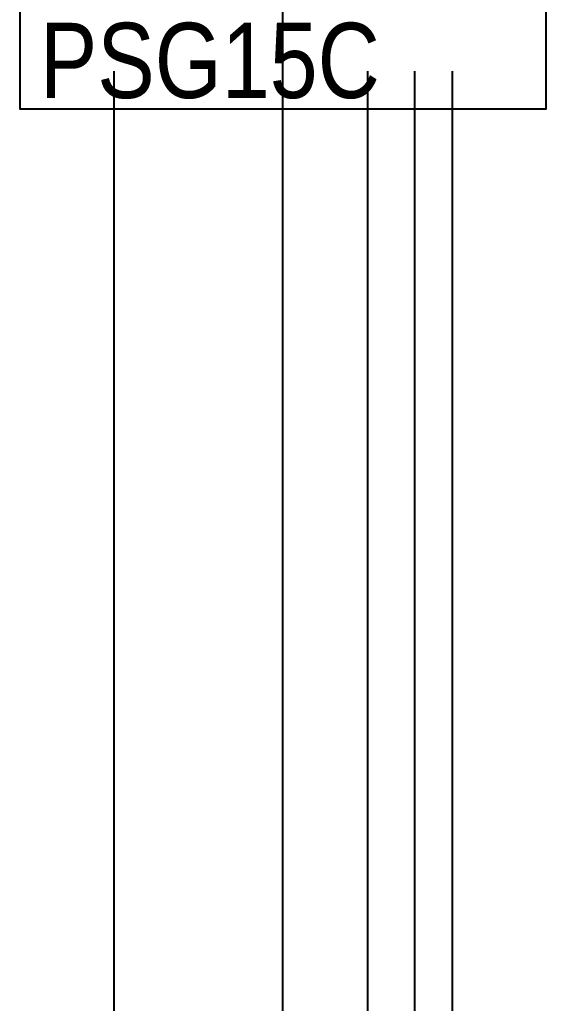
# Model space of a CAD drawing. Header units: millimetres. Extents: x 4754612 to 5801174, y 2368242 to 2777223.
# Drawn here: x 5038963 to 5040363, y 2613922 to 2616536 of the extents above; entities that cross this region are included whole.
import ezdxf
from ezdxf.enums import TextEntityAlignment as Align

# ---------------------------------------------------------------- set-up
doc = ezdxf.new("R2010")
doc.units = ezdxf.units.MM
doc.header["$LTSCALE"] = 1000
doc.linetypes.add('CEN', pattern=[6.2, 6, -0.1, 0, -0.1])
doc.layers.get('DEFPOINTS').update_dxf_attribs({"color": 151})
for name, color, linetype in [('A-ELE-8', 8, 'Continuous'), ('A-중심선', 10, 'CEN'), ('CON', 2, 'Continuous'), ('그라스울판넬', 7, 'Continuous')]:
    doc.layers.add(name, color=color, linetype=linetype)
doc.styles.add('A.NARROW', font='ARIALN.TTF')

# ---------------------------------------------------------------- blocks, each defined once
blk = doc.blocks.new('zw$4221')
at = {"layer": 'CON'}
blk.add_lwpolyline([(-700, -500), (-700, -1200), (700, -1200), (700, -500), (600, -500), (600, 0), (-600, 0), (-600, -500)], close=True, dxfattribs=at)
at = {"layer": 'DEFPOINTS', "style": 'A.NARROW'}
blk.add_text('PSG15C', height=200, dxfattribs=at).set_placement((-646.5, -1071.6, 0), align=Align.MIDDLE_LEFT)

msp = doc.modelspace()

# ---------------------------------------------------------------- linework, layer by layer
at = {"layer": 'A-ELE-8'}
for p, q in [((5039213.3, 2616399.621), (5039213.3, 2607749.621)), ((5040113.3, 2616399.621), (5040113.3, 2607749.621))]:
    msp.add_line(p, q, dxfattribs=at)
at = {"layer": 'A-중심선', "ltscale": 5}
msp.add_line((5039663.3, 2560495.412), (5039663.3, 2645427.791), dxfattribs=at)
at = {"layer": '그라스울판넬'}
for p, q in [((5039888.3, 2616399.621), (5039888.3, 2612749.621)), ((5040013.3, 2616399.621), (5040013.3, 2612749.621))]:
    msp.add_line(p, q, dxfattribs=at)

# ---------------------------------------------------------------- block references
at = {"layer": 'CON'}
msp.add_blockref('zw$4221', (5039663.3, 2617499.621), dxfattribs=at)

doc.saveas('drawing.dxf')
